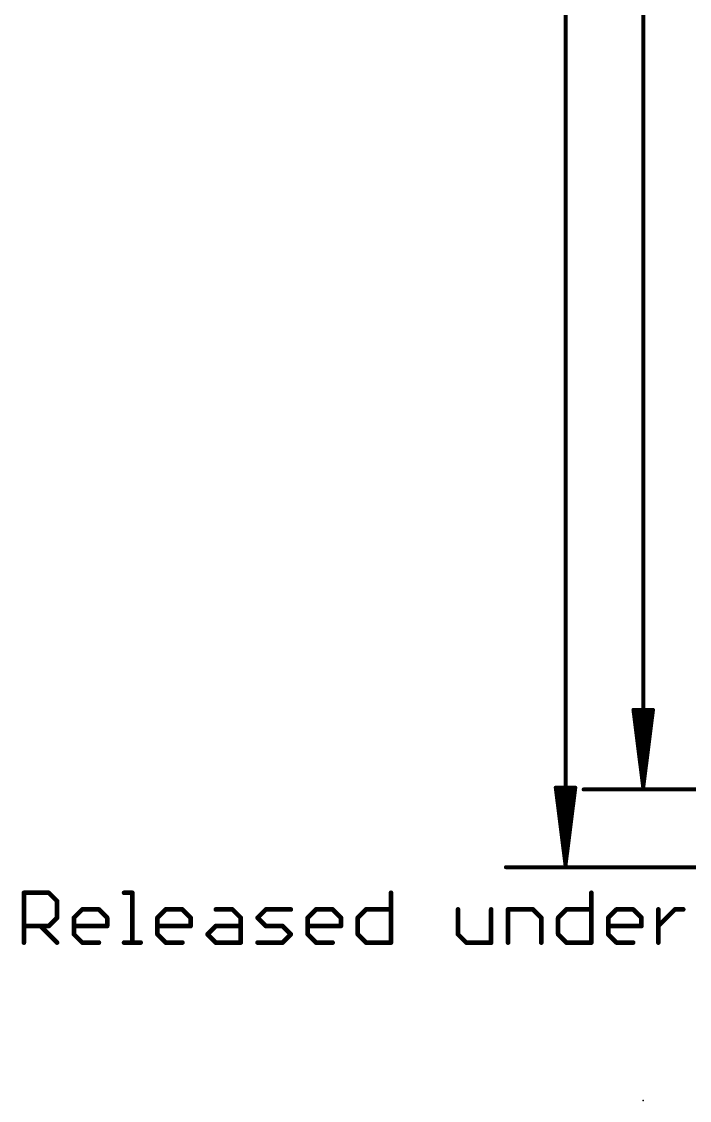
# Model space of a CAD drawing. Extents: x -23 to 84, y -8 to 75.
# Drawn here: x -22.86 to -1.03, y -7.62 to 27.63 of the extents above; entities that cross this region are included whole.
import ezdxf

# ---------------------------------------------------------------- set-up
doc = ezdxf.new("R2010")
doc.units = 0
for name, color, linetype in [('23', 53, 'CONTINUOUS'), ('47', 253, 'CONTINUOUS'), ('51', 253, 'CONTINUOUS')]:
    doc.layers.add(name, color=color, linetype=linetype)

msp = doc.modelspace()

# ---------------------------------------------------------------- linework, layer by layer
at = {"layer": '23'}
msp.add_point((-2.54, -7.62), dxfattribs=at)
at = {"layer": '47', "const_width": 0.13}
for points in [[(-5.08, 68.515), (-5.08, 0.065)], [(-2.54, 2.605), (-2.54, 65.975)], [(-2.54, 2.605), (-2.8592, 5.14)], [(-2.8592, 5.14), (-2.2208, 5.14)], [(-2.54, 2.605), (-2.8, 5.14)], [(-2.54, 2.605), (-2.67, 5.14)], [(-2.2208, 5.14), (-2.54, 2.605)], [(-2.41, 5.14), (-2.54, 2.605)], [(-2.28, 5.14), (-2.54, 2.605)], [(-5.08, 0.065), (-5.3992, 2.6)], [(-5.3992, 2.6), (-4.7608, 2.6)], [(-5.08, 0.065), (-5.34, 2.6)], [(-5.08, 0.065), (-5.21, 2.6)], [(-4.7608, 2.6), (-5.08, 0.065)], [(-4.95, 2.6), (-5.08, 0.065)], [(-4.82, 2.6), (-5.08, 0.065)], [(2.54, 2.54), (-4.49, 2.54)], [(60.96, 0), (-7.03, 0)]]:
    msp.add_lwpolyline(points, dxfattribs=at)
at = {"layer": '47', "const_width": 0.065}
for points in [[(-2.827, 5.1441, 1), (-2.8915, 5.1359)], [(-2.8592, 5.1725, 1), (-2.8592, 5.1075)], [(-2.7677, 5.1433, 1), (-2.8323, 5.1367)], [(-2.6375, 5.1417, 1), (-2.7025, 5.1383)], [(-2.3775, 5.1383, 1), (-2.4425, 5.1417)], [(-2.2477, 5.1367, 1), (-2.3123, 5.1433)], [(-2.1885, 5.1359, 1), (-2.253, 5.1441)], [(-2.2208, 5.1075, 1), (-2.2208, 5.1725)], [(-5.367, 2.6041, 1), (-5.4315, 2.5959)], [(-5.3992, 2.6325, 1), (-5.3992, 2.5675)], [(-5.3077, 2.6033, 1), (-5.3723, 2.5967)], [(-5.1775, 2.6017, 1), (-5.2425, 2.5983)], [(-4.9175, 2.5983, 1), (-4.9825, 2.6017)], [(-4.7877, 2.5967, 1), (-4.8523, 2.6033)], [(-4.7285, 2.5959, 1), (-4.793, 2.6041)], [(-4.7608, 2.5675, 1), (-4.7608, 2.6325)], [(-4.49, 2.5725, 1), (-4.49, 2.5075)], [(-2.5722, 2.6091, 1), (-2.5078, 2.6009)], [(-2.5723, 2.6083, 1), (-2.5077, 2.6017)], [(-2.5725, 2.6033, 1), (-2.5075, 2.6067)], [(-2.5725, 2.6067, 1), (-2.5075, 2.6033)], [(-2.5725, 2.605, 1), (-2.5075, 2.605)], [(-2.5723, 2.6017, 1), (-2.5077, 2.6083)], [(-2.5722, 2.6009, 1), (-2.5078, 2.6091)], [(-7.03, 0.0325, 1), (-7.03, -0.0325)], [(-5.1122, 0.0691, 1), (-5.0478, 0.0609)], [(-5.1123, 0.0683, 1), (-5.0477, 0.0617)], [(-5.1125, 0.0633, 1), (-5.0475, 0.0667)], [(-5.1125, 0.0667, 1), (-5.0475, 0.0633)], [(-5.1125, 0.065, 1), (-5.0475, 0.065)], [(-5.1123, 0.0617, 1), (-5.0477, 0.0683)], [(-5.1122, 0.0609, 1), (-5.0478, 0.0691)]]:
    msp.add_lwpolyline(points, format="xyb", dxfattribs=at)
at = {"layer": '51', "const_width": 0.1524}
for points in [[(-22.7838, -2.4638), (-22.7838, -0.8368)], [(-22.7838, -0.8368), (-21.9703, -0.8368)], [(-21.9703, -0.8368), (-21.6991, -1.108)], [(-21.6991, -1.108), (-21.6991, -1.6503)], [(-19.5095, -0.8368), (-19.2383, -0.8368)], [(-19.2383, -0.8368), (-19.2383, -2.4638)], [(-10.7848, -0.8368), (-10.7848, -2.4638)], [(-4.2361, -0.8368), (-4.2361, -2.4638)], [(-21.1466, -1.6503), (-20.8755, -1.3791)], [(-20.8755, -1.3791), (-20.3331, -1.3791)], [(-20.3331, -1.3791), (-20.062, -1.6503)], [(-18.4181, -1.6503), (-18.1469, -1.3791)], [(-18.1469, -1.3791), (-17.6046, -1.3791)], [(-17.6046, -1.3791), (-17.3334, -1.6503)], [(-16.5097, -1.3791), (-15.9674, -1.3791)], [(-15.9674, -1.3791), (-15.6962, -1.6503)], [(-15.1437, -1.6503), (-14.8726, -1.3791)], [(-14.8726, -1.3791), (-14.0591, -1.3791)], [(-13.5066, -1.6503), (-13.2354, -1.3791)], [(-13.2354, -1.3791), (-12.6931, -1.3791)], [(-12.6931, -1.3791), (-12.4219, -1.6503)], [(-11.8694, -1.6503), (-11.5983, -1.3791)], [(-11.5983, -1.3791), (-10.7848, -1.3791)], [(-8.5951, -1.3791), (-8.5951, -2.1926)], [(-7.5105, -2.4638), (-7.5105, -1.3791)], [(-6.958, -2.4638), (-6.958, -1.3791)], [(-6.958, -1.3791), (-6.1445, -1.3791)], [(-6.1445, -1.3791), (-5.8733, -1.6503)], [(-5.3208, -1.6503), (-5.0496, -1.3791)], [(-5.0496, -1.3791), (-4.2361, -1.3791)], [(-3.6836, -1.6503), (-3.4125, -1.3791)], [(-3.4125, -1.3791), (-2.8702, -1.3791)], [(-2.8702, -1.3791), (-2.599, -1.6503)], [(-2.0465, -2.4638), (-2.0465, -1.3791)], [(-2.0465, -1.9215), (-1.5042, -1.3791)], [(-1.5042, -1.3791), (-1.233, -1.3791)], [(-21.6991, -1.6503), (-21.9703, -1.9215)], [(-21.1466, -2.1926), (-21.1466, -1.6503)], [(-20.062, -1.6503), (-20.062, -1.9215)], [(-18.4181, -2.1926), (-18.4181, -1.6503)], [(-17.3334, -1.6503), (-17.3334, -1.9215)], [(-15.6962, -1.6503), (-15.6962, -2.4638)], [(-14.8726, -1.9215), (-15.1437, -1.6503)], [(-13.5066, -2.1926), (-13.5066, -1.6503)], [(-12.4219, -1.6503), (-12.4219, -1.9215)], [(-11.8694, -2.1926), (-11.8694, -1.6503)], [(-5.8733, -1.6503), (-5.8733, -2.4638)], [(-5.3208, -2.1926), (-5.3208, -1.6503)], [(-3.6836, -2.1926), (-3.6836, -1.6503)], [(-2.599, -1.6503), (-2.599, -1.9215)], [(-21.9703, -1.9215), (-22.7838, -1.9215)], [(-22.2415, -1.9215), (-21.6991, -2.4638)], [(-20.062, -1.9215), (-21.1466, -1.9215)], [(-17.3334, -1.9215), (-18.4181, -1.9215)], [(-16.7809, -2.1926), (-16.5097, -1.9215)], [(-16.5097, -1.9215), (-15.6962, -1.9215)], [(-14.3302, -1.9215), (-14.8726, -1.9215)], [(-14.0591, -2.1926), (-14.3302, -1.9215)], [(-12.4219, -1.9215), (-13.5066, -1.9215)], [(-2.599, -1.9215), (-3.6836, -1.9215)], [(-20.8755, -2.4638), (-21.1466, -2.1926)], [(-20.3331, -2.4638), (-20.8755, -2.4638)], [(-19.5095, -2.4638), (-18.9672, -2.4638)], [(-18.1469, -2.4638), (-18.4181, -2.1926)], [(-17.6046, -2.4638), (-18.1469, -2.4638)], [(-16.5097, -2.4638), (-16.7809, -2.1926)], [(-15.6962, -2.4638), (-16.5097, -2.4638)], [(-15.1437, -2.4638), (-14.3302, -2.4638)], [(-14.3302, -2.4638), (-14.0591, -2.1926)], [(-13.2354, -2.4638), (-13.5066, -2.1926)], [(-12.6931, -2.4638), (-13.2354, -2.4638)], [(-11.5983, -2.4638), (-11.8694, -2.1926)], [(-10.7848, -2.4638), (-11.5983, -2.4638)], [(-8.5951, -2.1926), (-8.3239, -2.4638)], [(-8.3239, -2.4638), (-7.5105, -2.4638)], [(-5.0496, -2.4638), (-5.3208, -2.1926)], [(-4.2361, -2.4638), (-5.0496, -2.4638)], [(-3.4125, -2.4638), (-3.6836, -2.1926)], [(-2.8702, -2.4638), (-3.4125, -2.4638)]]:
    msp.add_lwpolyline(points, dxfattribs=at)
at = {"layer": '51', "const_width": 0.0762}
for points in [[(-22.7457, -0.8368, 1), (-22.8219, -0.8368)], [(-22.7838, -0.7987, 1), (-22.7838, -0.8749)], [(-21.9434, -0.8099, 1), (-21.9972, -0.8638)], [(-21.9703, -0.8749, 1), (-21.9703, -0.7987)], [(-21.661, -1.108, 1), (-21.7372, -1.108)], [(-21.7261, -1.1349, 1), (-21.6722, -1.081)], [(-19.5095, -0.7987, 1), (-19.5095, -0.8749)], [(-19.2002, -0.8368, 1), (-19.2764, -0.8368)], [(-19.2383, -0.8749, 1), (-19.2383, -0.7987)], [(-10.7467, -0.8368, 1), (-10.8229, -0.8368)], [(-4.198, -0.8368, 1), (-4.2742, -0.8368)], [(-20.8755, -1.341, 1), (-20.8755, -1.4172)], [(-20.8485, -1.4061, 1), (-20.9024, -1.3522)], [(-20.3062, -1.3522, 1), (-20.3601, -1.4061)], [(-20.3331, -1.4172, 1), (-20.3331, -1.341)], [(-18.1469, -1.341, 1), (-18.1469, -1.4172)], [(-18.1199, -1.4061, 1), (-18.1738, -1.3522)], [(-17.5776, -1.3522, 1), (-17.6315, -1.4061)], [(-17.6046, -1.4172, 1), (-17.6046, -1.341)], [(-16.5097, -1.341, 1), (-16.5097, -1.4172)], [(-15.9405, -1.3522, 1), (-15.9943, -1.4061)], [(-15.9674, -1.4172, 1), (-15.9674, -1.341)], [(-14.8726, -1.341, 1), (-14.8726, -1.4172)], [(-14.8456, -1.4061, 1), (-14.8995, -1.3522)], [(-14.0591, -1.4172, 1), (-14.0591, -1.341)], [(-13.2354, -1.341, 1), (-13.2354, -1.4172)], [(-13.2085, -1.4061, 1), (-13.2624, -1.3522)], [(-12.6661, -1.3522, 1), (-12.72, -1.4061)], [(-12.6931, -1.4172, 1), (-12.6931, -1.341)], [(-11.5983, -1.341, 1), (-11.5983, -1.4172)], [(-11.5713, -1.4061, 1), (-11.6252, -1.3522)], [(-10.7848, -1.4172, 1), (-10.7848, -1.341)], [(-8.557, -1.3791, 1), (-8.6332, -1.3791)], [(-7.4724, -1.3791, 1), (-7.5486, -1.3791)], [(-6.9199, -1.3791, 1), (-6.9961, -1.3791)], [(-6.958, -1.341, 1), (-6.958, -1.4172)], [(-6.1175, -1.3522, 1), (-6.1714, -1.4061)], [(-6.1445, -1.4172, 1), (-6.1445, -1.341)], [(-5.0496, -1.341, 1), (-5.0496, -1.4172)], [(-5.0227, -1.4061, 1), (-5.0766, -1.3522)], [(-4.2361, -1.4172, 1), (-4.2361, -1.341)], [(-3.4125, -1.341, 1), (-3.4125, -1.4172)], [(-3.3855, -1.4061, 1), (-3.4394, -1.3522)], [(-2.8432, -1.3522, 1), (-2.8971, -1.4061)], [(-2.8702, -1.4172, 1), (-2.8702, -1.341)], [(-2.0084, -1.3791, 1), (-2.0846, -1.3791)], [(-1.5042, -1.341, 1), (-1.5042, -1.4172)], [(-1.4772, -1.4061, 1), (-1.5311, -1.3522)], [(-1.233, -1.4172, 1), (-1.233, -1.341)], [(-21.7372, -1.6503, 1), (-21.661, -1.6503)], [(-21.6722, -1.6772, 1), (-21.7261, -1.6234)], [(-21.1085, -1.6503, 1), (-21.1847, -1.6503)], [(-21.1736, -1.6234, 1), (-21.1197, -1.6772)], [(-20.0239, -1.6503, 1), (-20.1001, -1.6503)], [(-20.0889, -1.6772, 1), (-20.035, -1.6234)], [(-18.38, -1.6503, 1), (-18.4562, -1.6503)], [(-18.445, -1.6234, 1), (-18.3911, -1.6772)], [(-17.2953, -1.6503, 1), (-17.3715, -1.6503)], [(-17.3603, -1.6772, 1), (-17.3064, -1.6234)], [(-15.6581, -1.6503, 1), (-15.7343, -1.6503)], [(-15.7232, -1.6772, 1), (-15.6693, -1.6234)], [(-15.1168, -1.6234, 1), (-15.1707, -1.6772)], [(-15.1707, -1.6234, 1), (-15.1168, -1.6772)], [(-13.4685, -1.6503, 1), (-13.5447, -1.6503)], [(-13.5335, -1.6234, 1), (-13.4796, -1.6772)], [(-12.3838, -1.6503, 1), (-12.46, -1.6503)], [(-12.4489, -1.6772, 1), (-12.395, -1.6234)], [(-11.8313, -1.6503, 1), (-11.9075, -1.6503)], [(-11.8964, -1.6234, 1), (-11.8425, -1.6772)], [(-5.8352, -1.6503, 1), (-5.9114, -1.6503)], [(-5.9002, -1.6772, 1), (-5.8464, -1.6234)], [(-5.2827, -1.6503, 1), (-5.3589, -1.6503)], [(-5.3477, -1.6234, 1), (-5.2939, -1.6772)], [(-3.6455, -1.6503, 1), (-3.7217, -1.6503)], [(-3.7106, -1.6234, 1), (-3.6567, -1.6772)], [(-2.5609, -1.6503, 1), (-2.6371, -1.6503)], [(-2.6259, -1.6772, 1), (-2.572, -1.6234)], [(-22.7838, -1.8834, 1), (-22.7838, -1.9596)], [(-22.2145, -1.8945, 1), (-22.2684, -1.9484)], [(-21.9972, -1.8945, 1), (-21.9434, -1.9484)], [(-21.9703, -1.9596, 1), (-21.9703, -1.8834)], [(-21.1466, -1.8834, 1), (-21.1466, -1.9596)], [(-20.1001, -1.9215, 1), (-20.0239, -1.9215)], [(-20.062, -1.9596, 1), (-20.062, -1.8834)], [(-18.4181, -1.8834, 1), (-18.4181, -1.9596)], [(-17.3715, -1.9215, 1), (-17.2953, -1.9215)], [(-17.3334, -1.9596, 1), (-17.3334, -1.8834)], [(-16.5097, -1.8834, 1), (-16.5097, -1.9596)], [(-16.4828, -1.9484, 1), (-16.5367, -1.8945)], [(-15.6962, -1.9596, 1), (-15.6962, -1.8834)], [(-14.8726, -1.8834, 1), (-14.8726, -1.9596)], [(-14.8995, -1.9484, 1), (-14.8456, -1.8945)], [(-14.3033, -1.8945, 1), (-14.3572, -1.9484)], [(-14.3302, -1.9596, 1), (-14.3302, -1.8834)], [(-13.5066, -1.8834, 1), (-13.5066, -1.9596)], [(-12.46, -1.9215, 1), (-12.3838, -1.9215)], [(-12.4219, -1.9596, 1), (-12.4219, -1.8834)], [(-3.6836, -1.8834, 1), (-3.6836, -1.9596)], [(-2.6371, -1.9215, 1), (-2.5609, -1.9215)], [(-2.599, -1.9596, 1), (-2.599, -1.8834)], [(-2.0734, -1.8945, 1), (-2.0195, -1.9484)], [(-22.8219, -2.4638, 1), (-22.7457, -2.4638)], [(-21.7261, -2.4907, 1), (-21.6722, -2.4369)], [(-21.1197, -2.1657, 1), (-21.1736, -2.2196)], [(-21.1847, -2.1926, 1), (-21.1085, -2.1926)], [(-20.8755, -2.4257, 1), (-20.8755, -2.5019)], [(-20.9024, -2.4907, 1), (-20.8485, -2.4369)], [(-20.3331, -2.5019, 1), (-20.3331, -2.4257)], [(-19.5095, -2.4257, 1), (-19.5095, -2.5019)], [(-19.2764, -2.4638, 1), (-19.2002, -2.4638)], [(-18.9672, -2.5019, 1), (-18.9672, -2.4257)], [(-18.3911, -2.1657, 1), (-18.445, -2.2196)], [(-18.4562, -2.1926, 1), (-18.38, -2.1926)], [(-18.1469, -2.4257, 1), (-18.1469, -2.5019)], [(-18.1738, -2.4907, 1), (-18.1199, -2.4369)], [(-17.6046, -2.5019, 1), (-17.6046, -2.4257)], [(-16.754, -2.1657, 1), (-16.8078, -2.2196)], [(-16.8078, -2.1657, 1), (-16.754, -2.2196)], [(-16.5097, -2.4257, 1), (-16.5097, -2.5019)], [(-16.5367, -2.4907, 1), (-16.4828, -2.4369)], [(-15.7343, -2.4638, 1), (-15.6581, -2.4638)], [(-15.6962, -2.5019, 1), (-15.6962, -2.4257)], [(-15.1437, -2.4257, 1), (-15.1437, -2.5019)], [(-14.3572, -2.4369, 1), (-14.3033, -2.4907)], [(-14.3302, -2.5019, 1), (-14.3302, -2.4257)], [(-14.0321, -2.2196, 1), (-14.086, -2.1657)], [(-14.086, -2.2196, 1), (-14.0321, -2.1657)], [(-13.4796, -2.1657, 1), (-13.5335, -2.2196)], [(-13.5447, -2.1926, 1), (-13.4685, -2.1926)], [(-13.2354, -2.4257, 1), (-13.2354, -2.5019)], [(-13.2624, -2.4907, 1), (-13.2085, -2.4369)], [(-12.6931, -2.5019, 1), (-12.6931, -2.4257)], [(-11.8425, -2.1657, 1), (-11.8964, -2.2196)], [(-11.9075, -2.1926, 1), (-11.8313, -2.1926)], [(-11.5983, -2.4257, 1), (-11.5983, -2.5019)], [(-11.6252, -2.4907, 1), (-11.5713, -2.4369)], [(-10.8229, -2.4638, 1), (-10.7467, -2.4638)], [(-10.7848, -2.5019, 1), (-10.7848, -2.4257)], [(-8.5682, -2.1657, 1), (-8.6221, -2.2196)], [(-8.6332, -2.1926, 1), (-8.557, -2.1926)], [(-8.3239, -2.4257, 1), (-8.3239, -2.5019)], [(-8.3509, -2.4907, 1), (-8.297, -2.4369)], [(-7.5486, -2.4638, 1), (-7.4724, -2.4638)], [(-7.5105, -2.5019, 1), (-7.5105, -2.4257)], [(-6.9961, -2.4638, 1), (-6.9199, -2.4638)], [(-5.9114, -2.4638, 1), (-5.8352, -2.4638)], [(-5.2939, -2.1657, 1), (-5.3477, -2.2196)], [(-5.3589, -2.1926, 1), (-5.2827, -2.1926)], [(-5.0496, -2.4257, 1), (-5.0496, -2.5019)], [(-5.0766, -2.4907, 1), (-5.0227, -2.4369)], [(-4.2742, -2.4638, 1), (-4.198, -2.4638)], [(-4.2361, -2.5019, 1), (-4.2361, -2.4257)], [(-3.6567, -2.1657, 1), (-3.7106, -2.2196)], [(-3.7217, -2.1926, 1), (-3.6455, -2.1926)], [(-3.4125, -2.4257, 1), (-3.4125, -2.5019)], [(-3.4394, -2.4907, 1), (-3.3855, -2.4369)], [(-2.8702, -2.5019, 1), (-2.8702, -2.4257)], [(-2.0846, -2.4638, 1), (-2.0084, -2.4638)]]:
    msp.add_lwpolyline(points, format="xyb", dxfattribs=at)

doc.saveas('drawing.dxf')
